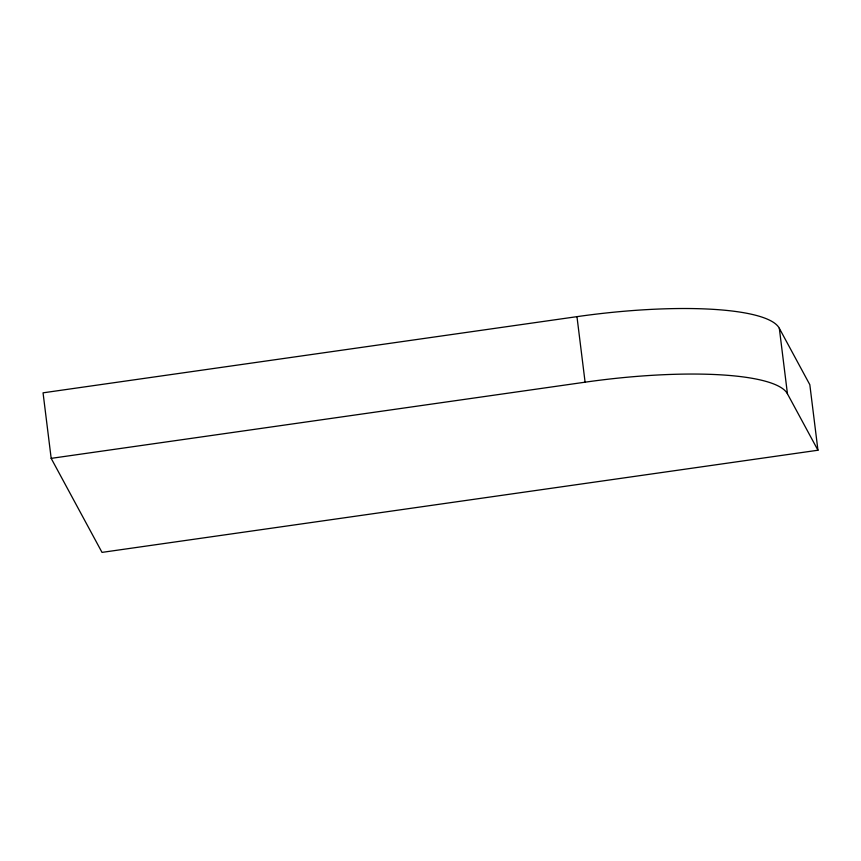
<?xml version="1.0" encoding="UTF-8"?>
<svg xmlns="http://www.w3.org/2000/svg" width="861" height="861" viewBox="0 0 861 861"><rect width="100%" height="100%" fill="white"/><g stroke="black" fill="none" stroke-linecap="round" stroke-linejoin="round"><path stroke-width="1.29" d="M576.967 316.654L43.05 392.831L51.176 458.364L102.018 552.385L817.95 450.238L809.824 384.706L779.323 328.289A184.491 39.972 -7.1 0 0 576.967 316.654L585.093 382.187A184.491 39.972 -7.1 0 1 787.449 393.832L817.95 450.238M51.176 458.364L585.093 382.187M779.323 328.289L787.449 393.832"/></g></svg>
